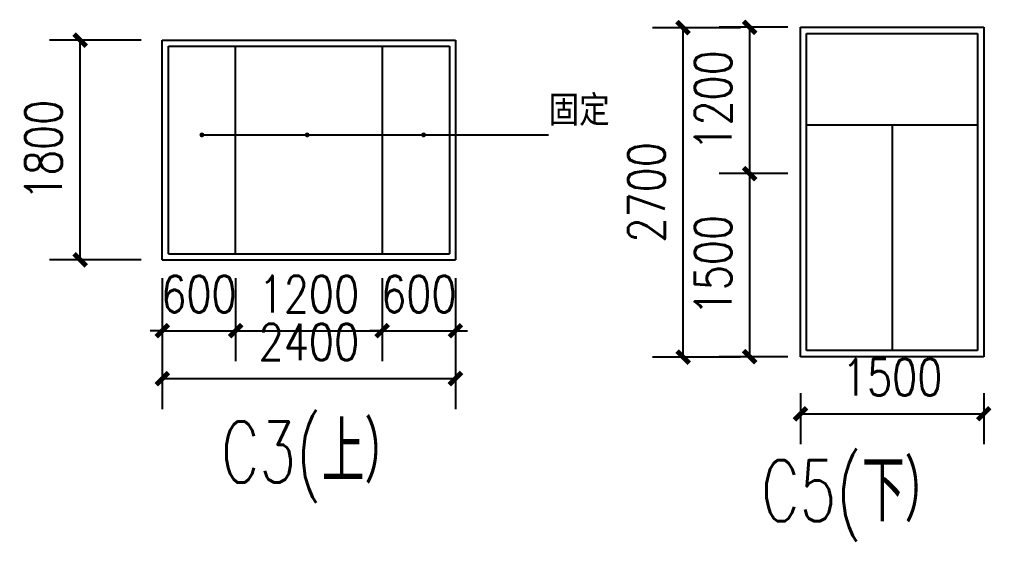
# Model space of a CAD drawing. Header units: millimetres. Extents: x 591771 to 1936534, y -622016 to 355666.
# Drawn here: x 746095 to 762013, y 242011 to 250570 of the extents above; entities that cross this region are included whole.
import ezdxf

# ---------------------------------------------------------------- set-up
doc = ezdxf.new("R2010")
doc.units = ezdxf.units.MM
doc.header["$LTSCALE"] = 80
for name, color, linetype in [('\\M+5B4B0\\M+5BBA7', 124, 'Continuous'), ('\\M+5BDA8-\\M+5B3DF\\M+5B4E7', 3, 'Continuous'), ('\\M+5BDA8-\\M+5D2FD\\M+5B3F6', 3, 'Continuous'), ('\\M+5C1A2\\M+5C3E6\\M+5CFDF\\M+5CCF51', 7, 'Continuous'), ('PUB_TEXT', 7, 'Continuous')]:
    doc.layers.add(name, color=color, linetype=linetype)
doc.styles.add('_HZTXT', font='txt.shx', dxfattribs={"width": 0.8, "bigfont": 'hztxt.shx'})
doc.styles.add('DIM_FONT', font='SIMPLEX.shx', dxfattribs={"width": 0.8})
doc.styles.add('HZTXT', font='txt', dxfattribs={"height": 60, "bigfont": 'HZTXT'})
doc.dimstyles.new('DIMN', dxfattribs={"dimtxt": 300, "dimasz": 100, "dimexe": 250, "dimexo": 300, "dimgap": 150, "dimtad": 1, "dimdec": 0, "dimzin": 0, "dimdsep": 46, "dimtxsty": 'DIM_FONT', "dimblk": 'ARCHTICK', "dimcen": 0.09, "dimclrt": 7, "dimazin": 2, "dimtfac": 1, "dimtdec": 0, "dimtix": 1, "dimtmove": 2, "dimatfit": 3, "dimldrblk": 'ARCHTICK', "dimfxl": 0, "dimtolj": 1, "dimtzin": 0, "dimarcsym": 0})

# ---------------------------------------------------------------- blocks, each defined once
blk = doc.blocks.new('_ArchTick')
at = {"color": 0, "linetype": 'ByBlock', "const_width": 0.4}
blk.add_lwpolyline([(-0.5, -0.5), (0.5, 0.5)], dxfattribs=at)
blk = doc.blocks.new('*D692')
at = {"layer": '\\M+5BDA8-\\M+5B3DF\\M+5B4E7', "color": 0, "lineweight": -2, "transparency": 16777216}
for p, q in [((602391, -279482.5), (602391, -280162.9)), ((602991, -279482.5), (602991, -280162.9)), ((602391, -279912.9), (602291, -279912.9)), ((602391, -279912.9), (602991, -279912.9)), ((602991, -279912.9), (603091, -279912.9))]:
    blk.add_line(p, q, dxfattribs=at)
at = {"layer": 'Defpoints', "color": 0, "transparency": 16777216}
for p in [(602391, -279182.5), (602991, -279182.5), (602991, -279912.9)]:
    blk.add_point(p, dxfattribs=at)
at = {"layer": '\\M+5BDA8-\\M+5B3DF\\M+5B4E7', "color": 0, "lineweight": -2, "transparency": 16777216, "xscale": 100, "yscale": 100, "zscale": 100}
blk.add_blockref('_ArchTick', (602391, -279912.9), dxfattribs=at)
at = {"layer": '\\M+5BDA8-\\M+5B3DF\\M+5B4E7', "color": 0, "lineweight": -2, "transparency": 16777216, "xscale": 100, "yscale": 100, "zscale": 100, "rotation": 180}
blk.add_blockref('_ArchTick', (602991, -279912.9), dxfattribs=at)
at = {"layer": '\\M+5BDA8-\\M+5B3DF\\M+5B4E7', "color": 7, "transparency": 16777216, "insert": (602691, -279612.9), "char_height": 300, "attachment_point": 5, "style": 'DIM_FONT'}
blk.add_mtext('\\A1;600', dxfattribs=at)
blk = doc.blocks.new('*D693')
at = {"layer": '\\M+5BDA8-\\M+5B3DF\\M+5B4E7', "color": 0, "lineweight": -2, "transparency": 16777216}
for p, q in [((602991, -279482.5), (602991, -280162.9)), ((604191, -279482.5), (604191, -280162.9)), ((602991, -279912.9), (604191, -279912.9))]:
    blk.add_line(p, q, dxfattribs=at)
at = {"layer": 'Defpoints', "color": 0, "transparency": 16777216}
for p in [(602991, -279182.5), (604191, -279182.5), (604191, -279912.9)]:
    blk.add_point(p, dxfattribs=at)
at = {"layer": '\\M+5BDA8-\\M+5B3DF\\M+5B4E7', "color": 0, "lineweight": -2, "transparency": 16777216, "xscale": 100, "yscale": 100, "zscale": 100, "rotation": 180}
blk.add_blockref('_ArchTick', (602991, -279912.9), dxfattribs=at)
at = {"layer": '\\M+5BDA8-\\M+5B3DF\\M+5B4E7', "color": 0, "lineweight": -2, "transparency": 16777216, "xscale": 100, "yscale": 100, "zscale": 100}
blk.add_blockref('_ArchTick', (604191, -279912.9), dxfattribs=at)
at = {"layer": '\\M+5BDA8-\\M+5B3DF\\M+5B4E7', "color": 7, "transparency": 16777216, "insert": (603591, -279612.9), "char_height": 300, "attachment_point": 5, "style": 'DIM_FONT'}
blk.add_mtext('\\A1;1200', dxfattribs=at)
blk = doc.blocks.new('*D694')
at = {"layer": '\\M+5BDA8-\\M+5B3DF\\M+5B4E7', "color": 0, "lineweight": -2, "transparency": 16777216}
for p, q in [((604191, -279482.5), (604191, -280162.9)), ((604791, -279482.5), (604791, -280162.9)), ((604191, -279912.9), (604091, -279912.9)), ((604191, -279912.9), (604791, -279912.9)), ((604791, -279912.9), (604891, -279912.9))]:
    blk.add_line(p, q, dxfattribs=at)
at = {"layer": 'Defpoints', "color": 0, "transparency": 16777216}
for p in [(604191, -279182.5), (604791, -279182.5), (604791, -279912.9)]:
    blk.add_point(p, dxfattribs=at)
at = {"layer": '\\M+5BDA8-\\M+5B3DF\\M+5B4E7', "color": 0, "lineweight": -2, "transparency": 16777216, "xscale": 100, "yscale": 100, "zscale": 100}
blk.add_blockref('_ArchTick', (604191, -279912.9), dxfattribs=at)
at = {"layer": '\\M+5BDA8-\\M+5B3DF\\M+5B4E7', "color": 0, "lineweight": -2, "transparency": 16777216, "xscale": 100, "yscale": 100, "zscale": 100, "rotation": 180}
blk.add_blockref('_ArchTick', (604791, -279912.9), dxfattribs=at)
at = {"layer": '\\M+5BDA8-\\M+5B3DF\\M+5B4E7', "color": 7, "transparency": 16777216, "insert": (604491, -279612.9), "char_height": 300, "attachment_point": 5, "style": 'DIM_FONT'}
blk.add_mtext('\\A1;600', dxfattribs=at)
blk = doc.blocks.new('*D695')
at = {"layer": '\\M+5BDA8-\\M+5B3DF\\M+5B4E7', "color": 0, "lineweight": -2, "transparency": 16777216}
for p, q in [((602391, -279985.7), (602391, -280555.5)), ((604791, -279985.7), (604791, -280555.5)), ((602391, -280305.5), (604791, -280305.5))]:
    blk.add_line(p, q, dxfattribs=at)
at = {"layer": 'Defpoints', "color": 0, "transparency": 16777216}
for p in [(602391, -279685.7), (604791, -279685.7), (604791, -280305.5)]:
    blk.add_point(p, dxfattribs=at)
at = {"layer": '\\M+5BDA8-\\M+5B3DF\\M+5B4E7', "color": 0, "lineweight": -2, "transparency": 16777216, "xscale": 100, "yscale": 100, "zscale": 100, "rotation": 180}
blk.add_blockref('_ArchTick', (602391, -280305.5), dxfattribs=at)
at = {"layer": '\\M+5BDA8-\\M+5B3DF\\M+5B4E7', "color": 0, "lineweight": -2, "transparency": 16777216, "xscale": 100, "yscale": 100, "zscale": 100}
blk.add_blockref('_ArchTick', (604791, -280305.5), dxfattribs=at)
at = {"layer": '\\M+5BDA8-\\M+5B3DF\\M+5B4E7', "color": 7, "transparency": 16777216, "insert": (603591, -280005.5), "char_height": 300, "attachment_point": 5, "style": 'DIM_FONT'}
blk.add_mtext('\\A1;2400', dxfattribs=at)
blk = doc.blocks.new('*D696')
at = {"layer": '\\M+5BDA8-\\M+5B3DF\\M+5B4E7', "color": 0, "lineweight": -2, "transparency": 16777216}
for p, q in [((602217.5, -277532.5), (601468.1, -277532.5)), ((601718.1, -279332.5), (601718.1, -277532.5)), ((602217.5, -279332.5), (601468.1, -279332.5))]:
    blk.add_line(p, q, dxfattribs=at)
at = {"layer": 'Defpoints', "color": 0, "transparency": 16777216}
for p in [(601718.1, -277532.5), (602517.5, -277532.5), (602517.5, -279332.5)]:
    blk.add_point(p, dxfattribs=at)
at = {"layer": '\\M+5BDA8-\\M+5B3DF\\M+5B4E7', "color": 0, "lineweight": -2, "transparency": 16777216, "xscale": 100, "yscale": 100, "zscale": 100}
for p, rotation in [((601718.1, -277532.5), 90), ((601718.1, -279332.5), 270)]:
    blk.add_blockref('_ArchTick', p, dxfattribs=dict(at, rotation=rotation))
at = {"layer": '\\M+5BDA8-\\M+5B3DF\\M+5B4E7', "color": 7, "transparency": 16777216, "insert": (601418.1, -278432.5), "char_height": 300, "attachment_point": 5, "rotation": 90, "style": 'DIM_FONT'}
blk.add_mtext('\\A1;1800', dxfattribs=at)
blk = doc.blocks.new('*D711')
at = {"layer": '\\M+5BDA8-\\M+5B3DF\\M+5B4E7', "color": 0, "lineweight": -2, "transparency": 16777216}
for p, q in [((605835, -290887.9), (605835, -291305.9)), ((607335, -290887.9), (607335, -291305.9)), ((605835, -291055.9), (607335, -291055.9))]:
    blk.add_line(p, q, dxfattribs=at)
at = {"layer": 'Defpoints', "color": 0, "transparency": 16777216}
for p in [(605835, -290587.9), (607335, -290587.9), (607335, -291055.9)]:
    blk.add_point(p, dxfattribs=at)
at = {"layer": '\\M+5BDA8-\\M+5B3DF\\M+5B4E7', "color": 0, "lineweight": -2, "transparency": 16777216, "xscale": 100, "yscale": 100, "zscale": 100, "rotation": 180}
blk.add_blockref('_ArchTick', (605835, -291055.9), dxfattribs=at)
at = {"layer": '\\M+5BDA8-\\M+5B3DF\\M+5B4E7', "color": 0, "lineweight": -2, "transparency": 16777216, "xscale": 100, "yscale": 100, "zscale": 100}
blk.add_blockref('_ArchTick', (607335, -291055.9), dxfattribs=at)
at = {"layer": '\\M+5BDA8-\\M+5B3DF\\M+5B4E7', "color": 7, "transparency": 16777216, "insert": (606585, -290755.9), "char_height": 300, "attachment_point": 5, "style": 'DIM_FONT'}
blk.add_mtext('\\A1;1500', dxfattribs=at)
blk = doc.blocks.new('*D712')
at = {"layer": '\\M+5BDA8-\\M+5B3DF\\M+5B4E7', "color": 0, "lineweight": -2, "transparency": 16777216}
for p, q in [((605730.7, -289087.9), (605168.8, -289087.9)), ((605418.8, -290587.9), (605418.8, -289087.9)), ((605730.7, -290587.9), (605168.8, -290587.9))]:
    blk.add_line(p, q, dxfattribs=at)
at = {"layer": 'Defpoints', "color": 0, "transparency": 16777216}
for p in [(605418.8, -289087.9), (606030.7, -289087.9), (606030.7, -290587.9)]:
    blk.add_point(p, dxfattribs=at)
at = {"layer": '\\M+5BDA8-\\M+5B3DF\\M+5B4E7', "color": 0, "lineweight": -2, "transparency": 16777216, "xscale": 100, "yscale": 100, "zscale": 100}
for p, rotation in [((605418.8, -289087.9), 90), ((605418.8, -290587.9), 270)]:
    blk.add_blockref('_ArchTick', p, dxfattribs=dict(at, rotation=rotation))
at = {"layer": '\\M+5BDA8-\\M+5B3DF\\M+5B4E7', "color": 7, "transparency": 16777216, "insert": (605118.8, -289837.9), "char_height": 300, "attachment_point": 5, "rotation": 90, "style": 'DIM_FONT'}
blk.add_mtext('\\A1;1500', dxfattribs=at)
blk = doc.blocks.new('*D713')
at = {"layer": '\\M+5BDA8-\\M+5B3DF\\M+5B4E7', "color": 0, "lineweight": -2, "transparency": 16777216}
for p, q in [((605730.7, -287887.9), (605168.8, -287887.9)), ((605418.8, -289087.9), (605418.8, -287887.9)), ((605730.7, -289087.9), (605168.8, -289087.9))]:
    blk.add_line(p, q, dxfattribs=at)
at = {"layer": 'Defpoints', "color": 0, "transparency": 16777216}
for p in [(605418.8, -287887.9), (606030.7, -287887.9), (606030.7, -289087.9)]:
    blk.add_point(p, dxfattribs=at)
at = {"layer": '\\M+5BDA8-\\M+5B3DF\\M+5B4E7', "color": 0, "lineweight": -2, "transparency": 16777216, "xscale": 100, "yscale": 100, "zscale": 100}
for p, rotation in [((605418.8, -287887.9), 90), ((605418.8, -289087.9), 270)]:
    blk.add_blockref('_ArchTick', p, dxfattribs=dict(at, rotation=rotation))
at = {"layer": '\\M+5BDA8-\\M+5B3DF\\M+5B4E7', "color": 7, "transparency": 16777216, "insert": (605118.8, -288487.9), "char_height": 300, "attachment_point": 5, "rotation": 90, "style": 'DIM_FONT'}
blk.add_mtext('\\A1;1200', dxfattribs=at)
blk = doc.blocks.new('*D714')
at = {"layer": '\\M+5BDA8-\\M+5B3DF\\M+5B4E7', "color": 0, "lineweight": -2, "transparency": 16777216}
for p, q in [((605343.6, -287891.6), (604623.7, -287891.6)), ((604873.7, -290591.6), (604873.7, -287891.6)), ((605343.6, -290591.6), (604623.7, -290591.6))]:
    blk.add_line(p, q, dxfattribs=at)
at = {"layer": 'Defpoints', "color": 0, "transparency": 16777216}
for p in [(604873.7, -287891.6), (605643.6, -287891.6), (605643.6, -290591.6)]:
    blk.add_point(p, dxfattribs=at)
at = {"layer": '\\M+5BDA8-\\M+5B3DF\\M+5B4E7', "color": 0, "lineweight": -2, "transparency": 16777216, "xscale": 100, "yscale": 100, "zscale": 100}
for p, rotation in [((604873.7, -287891.6), 90), ((604873.7, -290591.6), 270)]:
    blk.add_blockref('_ArchTick', p, dxfattribs=dict(at, rotation=rotation))
at = {"layer": '\\M+5BDA8-\\M+5B3DF\\M+5B4E7', "color": 7, "transparency": 16777216, "insert": (604573.7, -289241.6), "char_height": 300, "attachment_point": 5, "rotation": 90, "style": 'DIM_FONT'}
blk.add_mtext('\\A1;2700', dxfattribs=at)
blk = doc.blocks.new('C3\\M+5C9CF')
at = {"layer": '\\M+5B4B0\\M+5BBA7', "ltscale": 20}
for p, q in [((602391, -279332.5), (602391, -277532.5)), ((602391, -277532.5), (604791, -277532.5)), ((602441, -277582.5), (604741, -277582.5)), ((602441, -279282.5), (602441, -277582.5)), ((602991, -279282.5), (602991, -277582.5)), ((604191, -277582.5), (604191, -279282.5)), ((604741, -277582.5), (604741, -279282.5)), ((604791, -277532.5), (604791, -279332.5)), ((602391, -279332.5), (604791, -279332.5)), ((602441, -279282.5), (604741, -279282.5))]:
    blk.add_line(p, q, dxfattribs=at)
at = {"layer": '\\M+5BDA8-\\M+5B3DF\\M+5B4E7'}
for p1, p2, distance, picture, middle in [((602517.5, -279332.5), (602517.5, -277532.5), 799.3, '*D696', (601418.1, -278432.5)), ((602391, -279182.5), (602991, -279182.5), -730.4, '*D692', (602691, -279612.9)), ((602991, -279182.5), (604191, -279182.5), -730.4, '*D693', (603591, -279612.9)), ((604191, -279182.5), (604791, -279182.5), -730.4, '*D694', (604491, -279612.9)), ((602391, -279685.7), (604791, -279685.7), -619.8, '*D695', (603591, -280005.5))]:
    dim = blk.add_aligned_dim(p1=p1, p2=p2, distance=distance, dimstyle='DIMN', dxfattribs=at)
    dim.commit()
    dim.dimension.update_dxf_attribs({"geometry": picture, "text_midpoint": middle})
blk = doc.blocks.new('C5\\M+5CFC2')
at = {"layer": '\\M+5B4B0\\M+5BBA7', "ltscale": 20}
for p, q in [((605835, -290587.9), (605835, -287887.9)), ((605835, -287887.9), (607335, -287887.9)), ((605885, -287937.9), (607285, -287937.9)), ((605885, -290537.9), (605885, -287937.9)), ((607285, -287937.9), (607285, -290537.9)), ((607335, -287887.9), (607335, -290587.9)), ((607285, -288690.9), (605885, -288690.9)), ((607285, -290537.9), (605885, -290537.9)), ((607335, -290587.9), (605835, -290587.9))]:
    blk.add_line(p, q, dxfattribs=at)
at = {"layer": '\\M+5BDA8-\\M+5B3DF\\M+5B4E7'}
for p1, p2, distance, picture, middle in [((605643.6, -290591.6), (605643.6, -287891.6), 769.9, '*D714', (604573.7, -289241.6)), ((606030.7, -289087.9), (606030.7, -287887.9), 611.9, '*D713', (605118.8, -288487.9)), ((606030.7, -290587.9), (606030.7, -289087.9), 611.9, '*D712', (605118.8, -289837.9)), ((605835, -290587.9), (607335, -290587.9), -468, '*D711', (606585, -290755.9))]:
    dim = blk.add_aligned_dim(p1=p1, p2=p2, distance=distance, dimstyle='DIMN', dxfattribs=at)
    dim.commit()
    dim.dimension.update_dxf_attribs({"geometry": picture, "text_midpoint": middle})

msp = doc.modelspace()

# ---------------------------------------------------------------- hatches: boundary and pattern name
at = {"layer": '\\M+5BDA8-\\M+5D2FD\\M+5B3F6'}
for points in [[(749122.5, 248677.2, 1), (749042.5, 248677.2, 1)], [(750846.7, 248677.2, 1), (750766.7, 248677.2, 1)], [(752753.1, 248677.2, 1), (752673.1, 248677.2, 1)]]:
    msp.add_hatch(color=256, dxfattribs=at).paths.add_polyline_path(points, flags=17)

# ---------------------------------------------------------------- linework, layer by layer
at = {"layer": '\\M+5B4B0\\M+5BBA7', "ltscale": 20}
msp.add_line((760384.4, 248835.7), (760384.4, 245141.7), dxfattribs=at)
at = {"layer": '\\M+5BDA8-\\M+5D2FD\\M+5B3F6'}
msp.add_line((749082.5, 248677.2), (754759.7, 248677.2), dxfattribs=at)

# ---------------------------------------------------------------- block references
at = {"layer": '\\M+5C1A2\\M+5C3E6\\M+5CFDF\\M+5CCF51', "xscale": 2, "yscale": 2, "zscale": 2}
for name, p in [('C5\\M+5CFC2', (-452785.7, 826217.6)), ('C3\\M+5C9CF', (-456347.9, 805293.9))]:
    msp.add_blockref(name, p, dxfattribs=at)

# ---------------------------------------------------------------- texts
at = {"layer": '\\M+5BDA8-\\M+5D2FD\\M+5B3F6', "color": 7, "style": 'HZTXT'}
msp.add_text('固定', height=500, dxfattribs=at).set_placement((754759.7, 248827.2))
at = {"layer": 'PUB_TEXT', "lineweight": 25, "style": '_HZTXT', "width": 0.7}
for s, p in [('C3(上）', (749393.3, 242979.5)), ('C5(下）', (758238.6, 242344.8))]:
    msp.add_text(s, height=1000, dxfattribs=at).set_placement(p)

doc.saveas('drawing.dxf')
